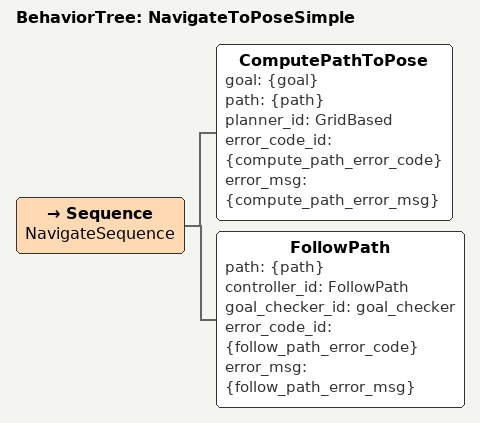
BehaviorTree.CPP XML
<!--
  Minimal navigate-to-pose behavior tree.
  Simply computes a path then follows it. No replanning, no recovery.
-->
<root BTCPP_format="4" main_tree_to_execute="NavigateToPoseSimple">
  <BehaviorTree ID="NavigateToPoseSimple">
    <Sequence name="NavigateSequence">
      <ComputePathToPose goal="{goal}" path="{path}" planner_id="GridBased" error_code_id="{compute_path_error_code}" error_msg="{compute_path_error_msg}"/>
      <FollowPath path="{path}" controller_id="FollowPath" goal_checker_id="goal_checker" error_code_id="{follow_path_error_code}" error_msg="{follow_path_error_msg}"/>
    </Sequence>
  </BehaviorTree>
</root>
